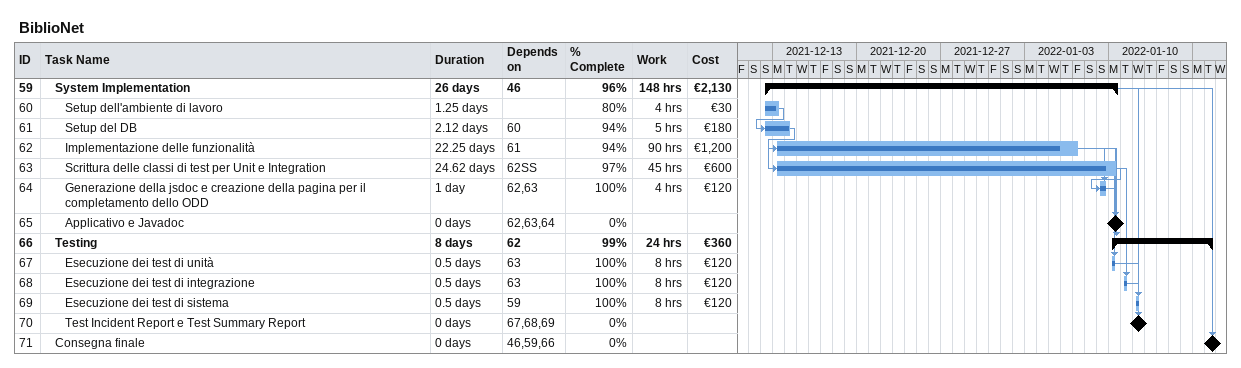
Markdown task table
BiblioNet

| ID | Level | Task | Duration | Start | Finish | Predecessors | % complete | Work (h) | Cost (€) |
|---|---|---|---|---|---|---|---|---|---|
| 59 | 2 | **System Implementation** | 26d | 2021-12-12 | 2022-01-10 | 46 | 96 | 148 | 2130 |
| 60 | 3 | Setup dell'ambiente di lavoro | 1.25d | 2021-12-12 | 2021-12-13 |  | 80 | 4 | 30 |
| 61 | 3 | Setup del DB | 2.12d | 2021-12-12 | 2021-12-14 | 60 | 94 | 5 | 180 |
| 62 | 3 | Implementazione delle funzionalità | 22.25d | 2021-12-13 | 2022-01-07 | 61 | 94 | 90 | 1200 |
| 63 | 3 | Scrittura delle classi di test per Unit e Integration | 24.62d | 2021-12-13 | 2022-01-10 | 62SS | 97 | 45 | 600 |
| 64 | 3 | Generazione della jsdoc e creazione della pagina per il completamento dello ODD | 1d | 2022-01-09 | 2022-01-09 | 62, 63 | 100 | 4 | 120 |
| 65 | 3 | Applicativo e Javadoc | 0d | 2022-01-10 | 2022-01-10 | 62, 63, 64 | 0 |  |  |
| 66 | 2 | **Testing** | 8d | 2022-01-10 | 2022-01-18 | 62 | 99 | 24 | 360 |
| 67 | 3 | Esecuzione dei test di unità | 0.5d | 2022-01-10 | 2022-01-10 | 63 | 100 | 8 | 120 |
| 68 | 3 | Esecuzione dei test di integrazione | 0.5d | 2022-01-11 | 2022-01-11 | 63 | 100 | 8 | 120 |
| 69 | 3 | Esecuzione dei test di sistema | 0.5d | 2022-01-12 | 2022-01-12 | 59 | 100 | 8 | 120 |
| 70 | 3 | Test Incident Report e Test Summary Report | 0d | 2022-01-12 | 2022-01-12 | 67, 68, 69 | 0 |  |  |
| 71 | 2 | Consegna finale | 0d | 2022-01-18 | 2022-01-18 | 46, 59, 66 | 0 |  |  |
